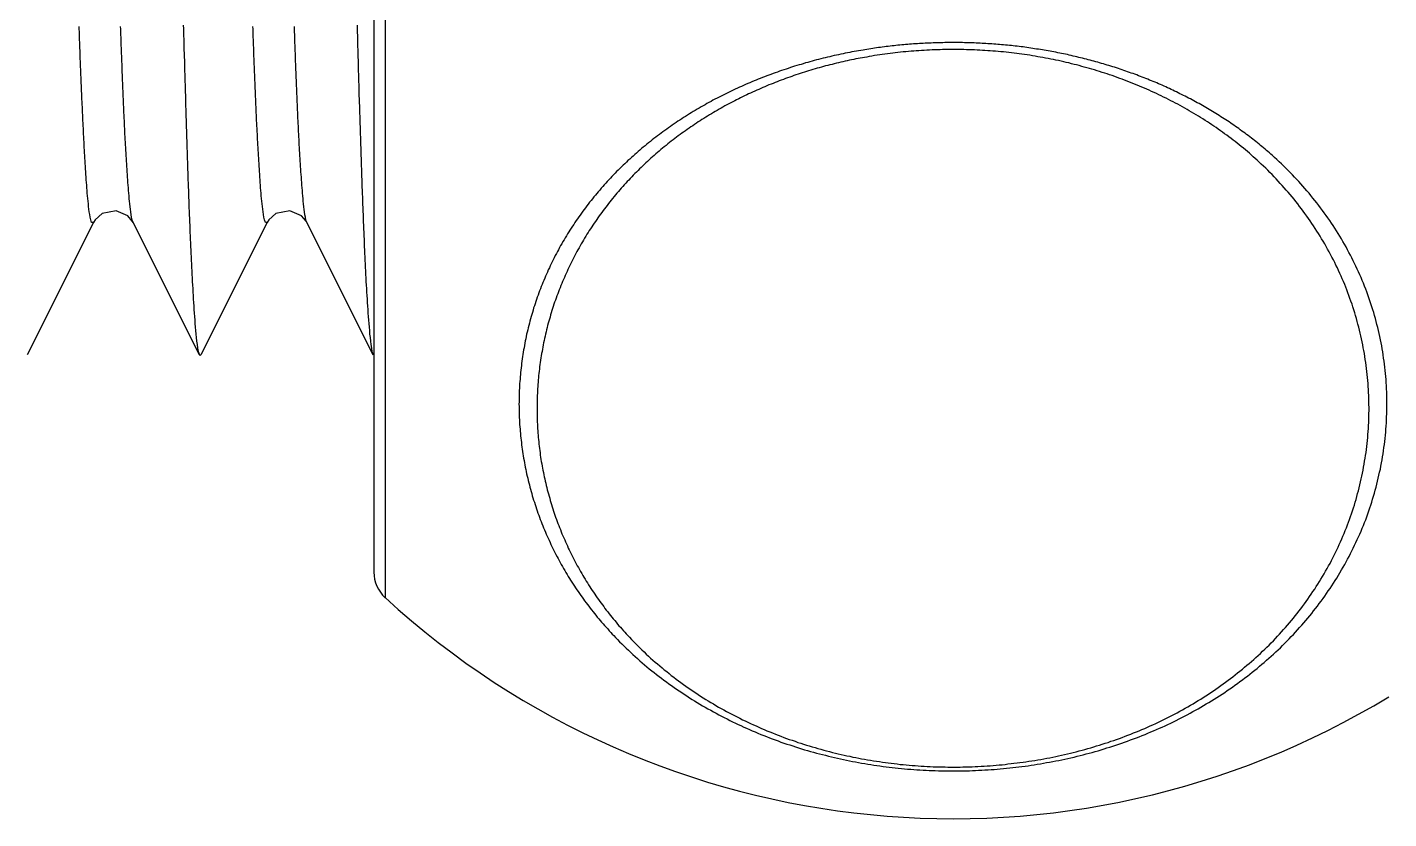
# Model space of a CAD drawing. Header units: millimetres. Extents: x 0 to 3800, y -67 to 2530.
# Drawn here: x 2303.8 to 2315.87, y 1456.6 to 1463.62 of the extents above; entities that cross this region are included whole.
import ezdxf

# ---------------------------------------------------------------- set-up
doc = ezdxf.new("R2010")
doc.units = ezdxf.units.MM
doc.layers.add('내부선 및 부속', color=4, linetype='Continuous')

msp = doc.modelspace()

# ---------------------------------------------------------------- linework, layer by layer
at = {"layer": '내부선 및 부속', "linetype": 'Continuous'}
for p, q in [((2306.972, 1495.7), (2306.972, 1458.558)), ((2306.872, 1495.474), (2306.872, 1458.785)), ((2304.386, 1461.885), (2303.8, 1460.712)), ((2305.325, 1460.712), (2304.738, 1461.885)), ((2305.926, 1461.885), (2305.339, 1460.712)), ((2306.865, 1460.712), (2306.278, 1461.885)), ((2305.325, 1460.712), (2305.332, 1460.705)), ((2305.332, 1460.705), (2305.339, 1460.712))]:
    msp.add_line(p, q, dxfattribs=at)
at = {"layer": '내부선 및 부속', "linetype": 'Continuous', "flags": 128}
for points in [[(2305.183, 1463.633), (2305.184, 1463.602), (2305.185, 1463.571), (2305.186, 1463.54), (2305.187, 1463.509), (2305.188, 1463.477), (2305.188, 1463.446), (2305.189, 1463.415), (2305.19, 1463.384), (2305.191, 1463.353), (2305.192, 1463.322), (2305.193, 1463.291), (2305.194, 1463.26), (2305.194, 1463.228), (2305.195, 1463.197), (2305.196, 1463.166), (2305.197, 1463.135), (2305.198, 1463.104), (2305.199, 1463.073), (2305.2, 1463.042), (2305.201, 1463.011), (2305.202, 1462.979), (2305.202, 1462.948), (2305.203, 1462.917), (2305.204, 1462.886), (2305.205, 1462.855), (2305.206, 1462.824), (2305.207, 1462.793), (2305.208, 1462.762), (2305.209, 1462.73), (2305.21, 1462.699), (2305.211, 1462.668), (2305.212, 1462.637), (2305.213, 1462.606), (2305.214, 1462.575), (2305.215, 1462.544), (2305.216, 1462.513), (2305.217, 1462.481), (2305.218, 1462.45), (2305.219, 1462.419), (2305.219, 1462.419), (2305.22, 1462.388), (2305.221, 1462.357), (2305.222, 1462.326), (2305.223, 1462.295), (2305.224, 1462.264), (2305.225, 1462.233), (2305.227, 1462.201), (2305.228, 1462.17), (2305.229, 1462.139), (2305.23, 1462.108), (2305.231, 1462.077), (2305.232, 1462.046), (2305.233, 1462.015), (2305.235, 1461.984), (2305.236, 1461.952), (2305.237, 1461.921), (2305.238, 1461.89), (2305.24, 1461.859), (2305.241, 1461.828), (2305.242, 1461.797), (2305.243, 1461.766), (2305.245, 1461.735), (2305.246, 1461.704), (2305.247, 1461.672), (2305.249, 1461.641), (2305.25, 1461.61), (2305.252, 1461.579), (2305.253, 1461.548), (2305.255, 1461.517), (2305.256, 1461.486), (2305.258, 1461.455), (2305.259, 1461.424), (2305.261, 1461.393), (2305.262, 1461.361), (2305.264, 1461.33), (2305.266, 1461.299), (2305.268, 1461.268), (2305.269, 1461.237), (2305.271, 1461.206), (2305.273, 1461.175), (2305.275, 1461.144), (2305.277, 1461.113), (2305.279, 1461.082), (2305.282, 1461.051), (2305.284, 1461.02), (2305.286, 1460.989), (2305.289, 1460.958), (2305.292, 1460.927), (2305.295, 1460.896), (2305.298, 1460.865), (2305.301, 1460.834), (2305.305, 1460.803), (2305.31, 1460.772), (2305.316, 1460.741), (2305.325, 1460.712), (2305.325, 1460.712)], [(2306.723, 1463.633), (2306.724, 1463.602), (2306.725, 1463.571), (2306.726, 1463.54), (2306.727, 1463.509), (2306.727, 1463.477), (2306.728, 1463.446), (2306.729, 1463.415), (2306.73, 1463.384), (2306.731, 1463.353), (2306.732, 1463.322), (2306.732, 1463.291), (2306.733, 1463.26), (2306.734, 1463.228), (2306.735, 1463.197), (2306.736, 1463.166), (2306.737, 1463.135), (2306.738, 1463.104), (2306.739, 1463.073), (2306.74, 1463.042), (2306.74, 1463.011), (2306.741, 1462.979), (2306.742, 1462.948), (2306.743, 1462.917), (2306.744, 1462.886), (2306.745, 1462.855), (2306.746, 1462.824), (2306.747, 1462.793), (2306.748, 1462.762), (2306.749, 1462.73), (2306.75, 1462.699), (2306.751, 1462.668), (2306.752, 1462.637), (2306.753, 1462.606), (2306.754, 1462.575), (2306.755, 1462.544), (2306.756, 1462.513), (2306.757, 1462.481), (2306.758, 1462.45), (2306.759, 1462.419), (2306.759, 1462.419), (2306.76, 1462.388), (2306.761, 1462.357), (2306.762, 1462.326), (2306.763, 1462.295), (2306.764, 1462.264), (2306.765, 1462.233), (2306.766, 1462.201), (2306.768, 1462.17), (2306.769, 1462.139), (2306.77, 1462.108), (2306.771, 1462.077), (2306.772, 1462.046), (2306.773, 1462.015), (2306.774, 1461.984), (2306.776, 1461.952), (2306.777, 1461.921), (2306.778, 1461.89), (2306.779, 1461.859), (2306.781, 1461.828), (2306.782, 1461.797), (2306.783, 1461.766), (2306.785, 1461.735), (2306.786, 1461.704), (2306.787, 1461.672), (2306.789, 1461.641), (2306.79, 1461.61), (2306.792, 1461.579), (2306.793, 1461.548), (2306.794, 1461.517), (2306.796, 1461.486), (2306.797, 1461.455), (2306.799, 1461.424), (2306.801, 1461.393), (2306.802, 1461.361), (2306.804, 1461.33), (2306.806, 1461.299), (2306.807, 1461.268), (2306.809, 1461.237), (2306.811, 1461.206), (2306.813, 1461.175), (2306.815, 1461.144), (2306.817, 1461.113), (2306.819, 1461.082), (2306.821, 1461.051), (2306.824, 1461.02), (2306.826, 1460.989), (2306.829, 1460.958), (2306.832, 1460.927), (2306.834, 1460.896), (2306.838, 1460.865), (2306.841, 1460.834), (2306.845, 1460.803), (2306.85, 1460.772), (2306.855, 1460.741), (2306.865, 1460.712), (2306.865, 1460.712)], [(2304.386, 1461.885), (2304.37, 1461.886), (2304.363, 1461.909), (2304.358, 1461.932), (2304.354, 1461.955), (2304.35, 1461.979), (2304.347, 1462.003), (2304.344, 1462.026), (2304.342, 1462.05), (2304.339, 1462.074), (2304.337, 1462.098), (2304.335, 1462.121), (2304.332, 1462.145), (2304.33, 1462.169), (2304.329, 1462.193), (2304.327, 1462.217), (2304.325, 1462.24), (2304.323, 1462.264), (2304.321, 1462.288), (2304.32, 1462.312), (2304.318, 1462.336), (2304.317, 1462.359), (2304.315, 1462.383), (2304.314, 1462.407), (2304.312, 1462.431), (2304.311, 1462.455), (2304.309, 1462.479), (2304.308, 1462.502), (2304.307, 1462.526), (2304.305, 1462.55), (2304.304, 1462.574), (2304.303, 1462.598), (2304.302, 1462.622), (2304.3, 1462.645), (2304.299, 1462.669), (2304.298, 1462.693), (2304.297, 1462.717), (2304.296, 1462.741), (2304.294, 1462.765), (2304.293, 1462.788), (2304.292, 1462.812), (2304.291, 1462.836), (2304.29, 1462.86), (2304.289, 1462.884), (2304.288, 1462.908), (2304.287, 1462.931), (2304.286, 1462.955), (2304.285, 1462.979), (2304.284, 1463.003), (2304.283, 1463.027), (2304.282, 1463.051), (2304.281, 1463.075), (2304.28, 1463.098), (2304.279, 1463.122), (2304.278, 1463.146), (2304.277, 1463.17), (2304.276, 1463.194), (2304.275, 1463.218), (2304.274, 1463.241), (2304.273, 1463.265), (2304.272, 1463.289), (2304.271, 1463.313), (2304.27, 1463.337), (2304.269, 1463.361), (2304.269, 1463.385), (2304.268, 1463.408), (2304.267, 1463.432), (2304.266, 1463.456), (2304.265, 1463.48), (2304.264, 1463.504), (2304.263, 1463.528), (2304.263, 1463.552), (2304.262, 1463.575), (2304.261, 1463.599), (2304.26, 1463.623)], [(2304.738, 1461.885), (2304.73, 1461.907), (2304.725, 1461.931), (2304.721, 1461.954), (2304.718, 1461.978), (2304.714, 1462.002), (2304.711, 1462.025), (2304.709, 1462.049), (2304.706, 1462.073), (2304.704, 1462.096), (2304.702, 1462.12), (2304.7, 1462.144), (2304.698, 1462.168), (2304.696, 1462.192), (2304.694, 1462.215), (2304.692, 1462.239), (2304.691, 1462.263), (2304.689, 1462.287), (2304.687, 1462.311), (2304.686, 1462.334), (2304.684, 1462.358), (2304.682, 1462.382), (2304.681, 1462.406), (2304.68, 1462.43), (2304.678, 1462.453), (2304.677, 1462.477), (2304.675, 1462.501), (2304.674, 1462.525), (2304.673, 1462.549), (2304.671, 1462.573), (2304.67, 1462.596), (2304.669, 1462.62), (2304.668, 1462.644), (2304.666, 1462.668), (2304.665, 1462.692), (2304.664, 1462.716), (2304.663, 1462.739), (2304.662, 1462.763), (2304.661, 1462.787), (2304.66, 1462.811), (2304.658, 1462.835), (2304.657, 1462.859), (2304.656, 1462.883), (2304.655, 1462.906), (2304.654, 1462.93), (2304.653, 1462.954), (2304.652, 1462.978), (2304.651, 1463.002), (2304.65, 1463.026), (2304.649, 1463.049), (2304.648, 1463.073), (2304.647, 1463.097), (2304.646, 1463.121), (2304.645, 1463.145), (2304.644, 1463.169), (2304.643, 1463.193), (2304.642, 1463.216), (2304.641, 1463.24), (2304.64, 1463.264), (2304.64, 1463.288), (2304.639, 1463.312), (2304.638, 1463.336), (2304.637, 1463.36), (2304.636, 1463.383), (2304.635, 1463.407), (2304.634, 1463.431), (2304.633, 1463.455), (2304.632, 1463.479), (2304.632, 1463.503), (2304.631, 1463.526), (2304.63, 1463.55), (2304.629, 1463.574), (2304.628, 1463.598), (2304.627, 1463.622)], [(2305.926, 1461.885), (2305.91, 1461.886), (2305.903, 1461.909), (2305.897, 1461.932), (2305.893, 1461.955), (2305.89, 1461.979), (2305.887, 1462.003), (2305.884, 1462.026), (2305.881, 1462.05), (2305.879, 1462.074), (2305.877, 1462.098), (2305.874, 1462.121), (2305.872, 1462.145), (2305.87, 1462.169), (2305.868, 1462.193), (2305.866, 1462.216), (2305.865, 1462.24), (2305.863, 1462.264), (2305.861, 1462.288), (2305.86, 1462.312), (2305.858, 1462.336), (2305.857, 1462.359), (2305.855, 1462.383), (2305.854, 1462.407), (2305.852, 1462.431), (2305.851, 1462.455), (2305.849, 1462.478), (2305.848, 1462.502), (2305.847, 1462.526), (2305.845, 1462.55), (2305.844, 1462.574), (2305.843, 1462.598), (2305.841, 1462.621), (2305.84, 1462.645), (2305.839, 1462.669), (2305.838, 1462.693), (2305.837, 1462.717), (2305.835, 1462.741), (2305.834, 1462.765), (2305.833, 1462.788), (2305.832, 1462.812), (2305.831, 1462.836), (2305.83, 1462.86), (2305.829, 1462.884), (2305.828, 1462.908), (2305.827, 1462.931), (2305.826, 1462.955), (2305.825, 1462.979), (2305.824, 1463.003), (2305.823, 1463.027), (2305.822, 1463.051), (2305.821, 1463.074), (2305.82, 1463.098), (2305.819, 1463.122), (2305.818, 1463.146), (2305.817, 1463.17), (2305.816, 1463.194), (2305.815, 1463.218), (2305.814, 1463.241), (2305.813, 1463.265), (2305.812, 1463.289), (2305.811, 1463.313), (2305.81, 1463.337), (2305.809, 1463.361), (2305.808, 1463.385), (2305.808, 1463.408), (2305.807, 1463.432), (2305.806, 1463.456), (2305.805, 1463.48), (2305.804, 1463.504), (2305.803, 1463.528), (2305.802, 1463.551), (2305.802, 1463.575), (2305.801, 1463.599), (2305.8, 1463.623)], [(2306.278, 1461.885), (2306.27, 1461.907), (2306.265, 1461.931), (2306.261, 1461.954), (2306.257, 1461.978), (2306.254, 1462.001), (2306.251, 1462.025), (2306.249, 1462.049), (2306.246, 1462.073), (2306.244, 1462.096), (2306.242, 1462.12), (2306.24, 1462.144), (2306.238, 1462.168), (2306.236, 1462.192), (2306.234, 1462.215), (2306.232, 1462.239), (2306.23, 1462.263), (2306.229, 1462.287), (2306.227, 1462.311), (2306.225, 1462.334), (2306.224, 1462.358), (2306.222, 1462.382), (2306.221, 1462.406), (2306.219, 1462.43), (2306.218, 1462.453), (2306.217, 1462.477), (2306.215, 1462.501), (2306.214, 1462.525), (2306.213, 1462.549), (2306.211, 1462.573), (2306.21, 1462.596), (2306.209, 1462.62), (2306.208, 1462.644), (2306.206, 1462.668), (2306.205, 1462.692), (2306.204, 1462.716), (2306.203, 1462.739), (2306.202, 1462.763), (2306.2, 1462.787), (2306.199, 1462.811), (2306.198, 1462.835), (2306.197, 1462.859), (2306.196, 1462.883), (2306.195, 1462.906), (2306.194, 1462.93), (2306.193, 1462.954), (2306.192, 1462.978), (2306.191, 1463.002), (2306.19, 1463.026), (2306.189, 1463.049), (2306.188, 1463.073), (2306.187, 1463.097), (2306.186, 1463.121), (2306.185, 1463.145), (2306.184, 1463.169), (2306.183, 1463.193), (2306.182, 1463.216), (2306.181, 1463.24), (2306.18, 1463.264), (2306.179, 1463.288), (2306.178, 1463.312), (2306.178, 1463.336), (2306.177, 1463.359), (2306.176, 1463.383), (2306.175, 1463.407), (2306.174, 1463.431), (2306.173, 1463.455), (2306.172, 1463.479), (2306.171, 1463.503), (2306.171, 1463.526), (2306.17, 1463.55), (2306.169, 1463.574), (2306.168, 1463.598), (2306.167, 1463.622)], [(2311.207, 1463.414), (2311.187, 1463.411), (2311.168, 1463.407), (2311.148, 1463.404), (2311.128, 1463.4), (2311.108, 1463.397), (2311.089, 1463.393), (2311.069, 1463.389), (2311.049, 1463.385), (2311.03, 1463.381), (2311.01, 1463.377), (2310.99, 1463.372), (2310.971, 1463.368), (2310.951, 1463.364), (2310.931, 1463.359), (2310.912, 1463.355), (2310.892, 1463.35), (2310.873, 1463.345), (2310.853, 1463.341), (2310.834, 1463.336), (2310.814, 1463.331), (2310.795, 1463.326), (2310.775, 1463.32), (2310.756, 1463.315), (2310.736, 1463.31), (2310.717, 1463.304), (2310.698, 1463.299), (2310.678, 1463.293), (2310.659, 1463.287), (2310.64, 1463.282), (2310.62, 1463.276), (2310.601, 1463.27), (2310.582, 1463.264), (2310.563, 1463.258), (2310.544, 1463.251), (2310.525, 1463.245), (2310.505, 1463.239), (2310.486, 1463.232), (2310.467, 1463.226), (2310.448, 1463.219), (2310.429, 1463.212), (2310.41, 1463.205), (2310.391, 1463.198), (2310.373, 1463.191), (2310.354, 1463.184), (2310.335, 1463.177), (2310.316, 1463.17), (2310.297, 1463.162), (2310.279, 1463.155), (2310.26, 1463.147), (2310.241, 1463.14), (2310.223, 1463.132), (2310.204, 1463.124), (2310.186, 1463.116), (2310.167, 1463.108), (2310.149, 1463.1), (2310.13, 1463.092), (2310.112, 1463.084), (2310.094, 1463.075), (2310.075, 1463.067), (2310.057, 1463.058), (2310.039, 1463.05), (2310.021, 1463.041), (2310.003, 1463.032), (2309.985, 1463.023), (2309.967, 1463.014), (2309.949, 1463.005), (2309.931, 1462.996), (2309.913, 1462.987), (2309.895, 1462.977), (2309.877, 1462.968), (2309.86, 1462.958), (2309.842, 1462.949), (2309.824, 1462.939), (2309.807, 1462.929), (2309.789, 1462.919), (2309.772, 1462.909), (2309.754, 1462.899), (2309.737, 1462.889), (2309.72, 1462.878), (2309.702, 1462.868), (2309.685, 1462.858), (2309.668, 1462.847), (2309.651, 1462.836), (2309.634, 1462.826), (2309.617, 1462.815), (2309.6, 1462.804), (2309.583, 1462.793), (2309.566, 1462.782), (2309.55, 1462.771), (2309.533, 1462.759), (2309.516, 1462.748), (2309.5, 1462.736), (2309.483, 1462.725), (2309.467, 1462.713), (2309.451, 1462.701), (2309.434, 1462.69), (2309.418, 1462.678), (2309.402, 1462.666), (2309.386, 1462.654), (2309.37, 1462.641), (2309.37, 1462.641), (2309.354, 1462.629), (2309.338, 1462.617), (2309.323, 1462.604), (2309.307, 1462.592), (2309.291, 1462.579), (2309.276, 1462.566), (2309.26, 1462.553), (2309.245, 1462.54), (2309.23, 1462.527), (2309.214, 1462.514), (2309.199, 1462.501), (2309.184, 1462.488), (2309.169, 1462.474), (2309.154, 1462.461), (2309.139, 1462.447), (2309.124, 1462.434), (2309.11, 1462.42), (2309.095, 1462.406), (2309.081, 1462.392), (2309.066, 1462.378), (2309.052, 1462.364), (2309.038, 1462.35), (2309.023, 1462.336), (2309.009, 1462.321), (2308.995, 1462.307), (2308.981, 1462.292), (2308.968, 1462.278), (2308.954, 1462.263), (2308.94, 1462.248), (2308.927, 1462.233), (2308.913, 1462.218), (2308.9, 1462.203), (2308.887, 1462.188), (2308.874, 1462.173), (2308.86, 1462.158), (2308.848, 1462.142), (2308.835, 1462.127), (2308.822, 1462.111), (2308.809, 1462.095), (2308.797, 1462.08), (2308.784, 1462.064), (2308.772, 1462.048), (2308.76, 1462.032), (2308.747, 1462.016), (2308.735, 1462), (2308.723, 1461.984), (2308.712, 1461.968), (2308.7, 1461.951), (2308.688, 1461.935), (2308.677, 1461.918), (2308.665, 1461.902), (2308.654, 1461.885), (2308.643, 1461.868), (2308.632, 1461.852), (2308.621, 1461.835), (2308.61, 1461.818), (2308.599, 1461.801), (2308.589, 1461.784), (2308.578, 1461.766), (2308.568, 1461.749), (2308.557, 1461.732), (2308.547, 1461.715), (2308.537, 1461.697), (2308.527, 1461.68), (2308.518, 1461.662), (2308.508, 1461.644), (2308.498, 1461.627), (2308.489, 1461.609), (2308.48, 1461.591), (2308.471, 1461.573), (2308.462, 1461.555), (2308.453, 1461.537), (2308.444, 1461.519), (2308.435, 1461.501), (2308.427, 1461.483), (2308.418, 1461.464), (2308.41, 1461.446), (2308.402, 1461.428), (2308.394, 1461.409), (2308.386, 1461.391), (2308.378, 1461.372), (2308.37, 1461.354), (2308.363, 1461.335), (2308.355, 1461.316), (2308.348, 1461.298), (2308.341, 1461.279), (2308.334, 1461.26), (2308.327, 1461.241), (2308.32, 1461.222), (2308.314, 1461.203), (2308.307, 1461.184), (2308.301, 1461.165), (2308.295, 1461.146), (2308.288, 1461.127), (2308.283, 1461.107), (2308.277, 1461.088), (2308.271, 1461.069), (2308.266, 1461.05), (2308.26, 1461.03), (2308.255, 1461.011), (2308.255, 1461.011), (2308.25, 1460.991), (2308.245, 1460.972), (2308.24, 1460.952), (2308.235, 1460.933), (2308.231, 1460.913), (2308.226, 1460.894), (2308.222, 1460.874), (2308.218, 1460.854), (2308.214, 1460.835), (2308.21, 1460.815), (2308.206, 1460.795), (2308.203, 1460.775), (2308.199, 1460.755), (2308.196, 1460.736), (2308.193, 1460.716), (2308.19, 1460.696), (2308.187, 1460.676), (2308.184, 1460.656), (2308.181, 1460.636), (2308.179, 1460.616), (2308.177, 1460.596), (2308.174, 1460.576), (2308.172, 1460.556), (2308.17, 1460.536), (2308.169, 1460.516), (2308.167, 1460.496), (2308.165, 1460.476), (2308.164, 1460.456), (2308.163, 1460.436), (2308.162, 1460.416), (2308.161, 1460.396), (2308.16, 1460.376), (2308.16, 1460.356), (2308.159, 1460.335), (2308.159, 1460.315), (2308.159, 1460.295), (2308.158, 1460.275), (2308.159, 1460.255), (2308.159, 1460.235), (2308.159, 1460.215), (2308.16, 1460.195), (2308.16, 1460.175), (2308.161, 1460.155), (2308.162, 1460.134), (2308.163, 1460.114), (2308.164, 1460.094), (2308.166, 1460.074), (2308.167, 1460.054), (2308.169, 1460.034), (2308.171, 1460.014), (2308.172, 1459.994), (2308.174, 1459.974), (2308.177, 1459.954), (2308.179, 1459.934), (2308.181, 1459.914), (2308.184, 1459.894), (2308.187, 1459.874), (2308.19, 1459.854), (2308.193, 1459.834), (2308.196, 1459.815), (2308.199, 1459.795), (2308.203, 1459.775), (2308.206, 1459.755), (2308.21, 1459.735), (2308.214, 1459.716), (2308.218, 1459.696), (2308.222, 1459.676), (2308.226, 1459.657), (2308.231, 1459.637), (2308.235, 1459.617), (2308.24, 1459.598), (2308.245, 1459.578), (2308.25, 1459.559), (2308.255, 1459.539), (2308.26, 1459.52), (2308.265, 1459.501), (2308.271, 1459.481), (2308.276, 1459.462), (2308.282, 1459.443), (2308.288, 1459.423), (2308.294, 1459.404), (2308.3, 1459.385), (2308.306, 1459.366), (2308.313, 1459.347), (2308.319, 1459.328), (2308.326, 1459.309), (2308.333, 1459.29), (2308.34, 1459.271), (2308.347, 1459.252), (2308.354, 1459.234), (2308.361, 1459.215), (2308.369, 1459.196), (2308.376, 1459.178), (2308.384, 1459.159), (2308.392, 1459.14), (2308.4, 1459.122), (2308.408, 1459.103), (2308.416, 1459.085), (2308.424, 1459.067), (2308.433, 1459.049), (2308.433, 1459.049), (2308.441, 1459.03), (2308.45, 1459.012), (2308.459, 1458.994), (2308.468, 1458.976), (2308.477, 1458.958), (2308.486, 1458.94), (2308.495, 1458.922), (2308.505, 1458.905), (2308.514, 1458.887), (2308.524, 1458.869), (2308.533, 1458.852), (2308.543, 1458.834), (2308.553, 1458.817), (2308.563, 1458.799), (2308.574, 1458.782), (2308.584, 1458.765), (2308.595, 1458.747), (2308.605, 1458.73), (2308.616, 1458.713), (2308.627, 1458.696), (2308.637, 1458.679), (2308.649, 1458.662), (2308.66, 1458.646), (2308.671, 1458.629), (2308.682, 1458.612), (2308.694, 1458.596), (2308.705, 1458.579), (2308.717, 1458.563), (2308.729, 1458.546), (2308.74, 1458.53), (2308.752, 1458.514), (2308.764, 1458.498), (2308.777, 1458.482), (2308.789, 1458.466), (2308.801, 1458.45), (2308.814, 1458.434), (2308.826, 1458.418), (2308.839, 1458.403), (2308.852, 1458.387), (2308.865, 1458.372), (2308.877, 1458.356), (2308.89, 1458.341), (2308.904, 1458.326), (2308.917, 1458.311), (2308.93, 1458.296), (2308.944, 1458.281), (2308.957, 1458.266), (2308.971, 1458.251), (2308.984, 1458.236), (2308.998, 1458.222), (2309.012, 1458.207), (2309.012, 1458.207)], [(2314.835, 1462.479), (2314.822, 1462.49), (2314.809, 1462.502), (2314.796, 1462.513), (2314.783, 1462.524), (2314.77, 1462.536), (2314.757, 1462.547), (2314.743, 1462.558), (2314.73, 1462.569), (2314.717, 1462.58), (2314.703, 1462.591), (2314.689, 1462.602), (2314.676, 1462.613), (2314.662, 1462.623), (2314.649, 1462.634), (2314.635, 1462.644), (2314.621, 1462.655), (2314.607, 1462.665), (2314.593, 1462.676), (2314.579, 1462.686), (2314.565, 1462.696), (2314.551, 1462.707), (2314.537, 1462.717), (2314.523, 1462.727), (2314.509, 1462.737), (2314.495, 1462.747), (2314.48, 1462.756), (2314.466, 1462.766), (2314.451, 1462.776), (2314.437, 1462.785), (2314.423, 1462.795), (2314.408, 1462.805), (2314.393, 1462.814), (2314.379, 1462.823), (2314.364, 1462.833), (2314.349, 1462.842), (2314.335, 1462.851), (2314.32, 1462.86), (2314.305, 1462.869), (2314.29, 1462.878), (2314.275, 1462.887), (2314.26, 1462.896), (2314.245, 1462.905), (2314.23, 1462.913), (2314.215, 1462.922), (2314.2, 1462.93), (2314.185, 1462.939), (2314.17, 1462.947), (2314.154, 1462.956), (2314.139, 1462.964), (2314.124, 1462.972), (2314.109, 1462.98), (2314.093, 1462.988), (2314.078, 1462.996), (2314.062, 1463.004), (2314.047, 1463.012), (2314.031, 1463.02), (2314.016, 1463.027), (2314, 1463.035), (2313.985, 1463.043), (2313.969, 1463.05), (2313.953, 1463.058), (2313.938, 1463.065), (2313.922, 1463.072), (2313.906, 1463.08), (2313.89, 1463.087), (2313.875, 1463.094), (2313.859, 1463.101), (2313.843, 1463.108), (2313.827, 1463.115), (2313.811, 1463.122), (2313.795, 1463.128), (2313.779, 1463.135), (2313.763, 1463.142), (2313.747, 1463.148), (2313.731, 1463.155), (2313.715, 1463.161), (2313.698, 1463.168), (2313.682, 1463.174), (2313.666, 1463.18), (2313.65, 1463.186), (2313.634, 1463.193), (2313.617, 1463.199), (2313.601, 1463.205), (2313.585, 1463.21), (2313.568, 1463.216), (2313.552, 1463.222), (2313.536, 1463.228), (2313.519, 1463.233), (2313.503, 1463.239), (2313.486, 1463.245), (2313.47, 1463.25), (2313.453, 1463.255), (2313.437, 1463.261), (2313.42, 1463.266), (2313.404, 1463.271), (2313.387, 1463.276), (2313.371, 1463.281), (2313.354, 1463.286), (2313.337, 1463.291), (2313.321, 1463.296), (2313.321, 1463.296), (2313.304, 1463.301), (2313.287, 1463.306), (2313.271, 1463.31), (2313.254, 1463.315), (2313.237, 1463.319), (2313.221, 1463.324), (2313.204, 1463.328), (2313.187, 1463.333), (2313.17, 1463.337), (2313.153, 1463.341), (2313.136, 1463.345), (2313.12, 1463.349), (2313.103, 1463.354), (2313.086, 1463.357), (2313.069, 1463.361), (2313.052, 1463.365), (2313.035, 1463.369), (2313.018, 1463.373), (2313.001, 1463.376), (2312.984, 1463.38), (2312.967, 1463.383), (2312.95, 1463.387), (2312.933, 1463.39), (2312.916, 1463.394), (2312.899, 1463.397), (2312.882, 1463.4), (2312.865, 1463.403), (2312.848, 1463.406), (2312.831, 1463.409), (2312.814, 1463.412), (2312.797, 1463.415), (2312.78, 1463.418), (2312.762, 1463.421), (2312.745, 1463.423), (2312.728, 1463.426), (2312.711, 1463.429), (2312.694, 1463.431), (2312.677, 1463.434), (2312.659, 1463.436), (2312.642, 1463.438), (2312.625, 1463.441), (2312.608, 1463.443), (2312.591, 1463.445), (2312.573, 1463.447), (2312.556, 1463.449), (2312.539, 1463.451), (2312.522, 1463.453), (2312.504, 1463.455), (2312.487, 1463.456), (2312.47, 1463.458), (2312.452, 1463.46), (2312.435, 1463.461), (2312.418, 1463.463), (2312.401, 1463.464), (2312.383, 1463.466), (2312.366, 1463.467), (2312.349, 1463.468), (2312.331, 1463.469), (2312.314, 1463.47), (2312.297, 1463.472), (2312.279, 1463.473), (2312.262, 1463.473), (2312.245, 1463.474), (2312.227, 1463.475), (2312.21, 1463.476), (2312.193, 1463.477), (2312.175, 1463.477), (2312.158, 1463.478), (2312.14, 1463.478), (2312.123, 1463.479), (2312.106, 1463.479), (2312.088, 1463.48), (2312.071, 1463.48), (2312.054, 1463.48), (2312.036, 1463.48), (2312.019, 1463.48), (2312.002, 1463.48), (2311.984, 1463.48), (2311.967, 1463.48), (2311.949, 1463.48), (2311.932, 1463.48), (2311.915, 1463.479), (2311.897, 1463.479), (2311.88, 1463.479), (2311.863, 1463.478), (2311.845, 1463.478), (2311.828, 1463.477), (2311.811, 1463.476), (2311.793, 1463.476), (2311.776, 1463.475), (2311.759, 1463.474), (2311.741, 1463.473), (2311.724, 1463.472), (2311.707, 1463.471), (2311.689, 1463.47), (2311.672, 1463.469), (2311.655, 1463.468), (2311.637, 1463.466), (2311.62, 1463.465), (2311.603, 1463.464), (2311.603, 1463.464), (2311.585, 1463.462), (2311.568, 1463.461), (2311.551, 1463.459), (2311.534, 1463.457), (2311.516, 1463.456), (2311.499, 1463.454), (2311.482, 1463.452), (2311.465, 1463.45), (2311.447, 1463.448), (2311.43, 1463.446), (2311.413, 1463.444), (2311.396, 1463.442), (2311.378, 1463.44), (2311.361, 1463.437), (2311.344, 1463.435), (2311.327, 1463.433), (2311.31, 1463.43), (2311.293, 1463.428), (2311.276, 1463.425), (2311.258, 1463.422), (2311.241, 1463.42), (2311.224, 1463.417), (2311.207, 1463.414), (2311.207, 1463.414)], [(2314.718, 1462.421), (2314.701, 1462.437), (2314.684, 1462.452), (2314.666, 1462.468), (2314.649, 1462.483), (2314.631, 1462.499), (2314.614, 1462.514), (2314.596, 1462.529), (2314.578, 1462.544), (2314.56, 1462.558), (2314.542, 1462.573), (2314.524, 1462.587), (2314.506, 1462.602), (2314.487, 1462.616), (2314.469, 1462.63), (2314.45, 1462.644), (2314.431, 1462.658), (2314.412, 1462.672), (2314.394, 1462.686), (2314.375, 1462.699), (2314.355, 1462.713), (2314.336, 1462.726), (2314.317, 1462.739), (2314.298, 1462.752), (2314.278, 1462.765), (2314.259, 1462.778), (2314.239, 1462.79), (2314.219, 1462.803), (2314.199, 1462.815), (2314.18, 1462.828), (2314.16, 1462.84), (2314.139, 1462.852), (2314.119, 1462.864), (2314.099, 1462.876), (2314.079, 1462.887), (2314.058, 1462.899), (2314.038, 1462.91), (2314.017, 1462.922), (2313.997, 1462.933), (2313.976, 1462.944), (2313.955, 1462.955), (2313.934, 1462.965), (2313.914, 1462.976), (2313.893, 1462.987), (2313.871, 1462.997), (2313.85, 1463.007), (2313.829, 1463.018), (2313.808, 1463.028), (2313.787, 1463.037), (2313.765, 1463.047), (2313.744, 1463.057), (2313.722, 1463.066), (2313.701, 1463.076), (2313.679, 1463.085), (2313.657, 1463.094), (2313.636, 1463.103), (2313.614, 1463.112), (2313.592, 1463.121), (2313.57, 1463.13), (2313.548, 1463.138), (2313.526, 1463.147), (2313.504, 1463.155), (2313.482, 1463.163), (2313.46, 1463.171), (2313.438, 1463.179), (2313.415, 1463.187), (2313.393, 1463.194), (2313.371, 1463.202), (2313.349, 1463.209), (2313.326, 1463.216), (2313.304, 1463.223), (2313.281, 1463.23), (2313.259, 1463.237), (2313.236, 1463.244), (2313.213, 1463.25), (2313.191, 1463.257), (2313.168, 1463.263), (2313.145, 1463.269), (2313.123, 1463.276), (2313.1, 1463.282), (2313.077, 1463.287), (2313.054, 1463.293), (2313.031, 1463.299), (2313.009, 1463.304), (2312.986, 1463.309), (2312.963, 1463.315), (2312.94, 1463.32), (2312.917, 1463.324), (2312.894, 1463.329), (2312.871, 1463.334), (2312.847, 1463.339), (2312.824, 1463.343), (2312.801, 1463.347), (2312.778, 1463.351), (2312.755, 1463.355), (2312.732, 1463.359), (2312.709, 1463.363), (2312.685, 1463.367), (2312.662, 1463.37), (2312.639, 1463.374), (2312.616, 1463.377), (2312.616, 1463.377), (2312.592, 1463.38), (2312.569, 1463.383), (2312.546, 1463.386), (2312.522, 1463.389), (2312.499, 1463.392), (2312.475, 1463.394), (2312.452, 1463.397), (2312.429, 1463.399), (2312.405, 1463.401), (2312.382, 1463.403), (2312.359, 1463.405), (2312.335, 1463.407), (2312.312, 1463.408), (2312.288, 1463.41), (2312.265, 1463.411), (2312.241, 1463.413), (2312.218, 1463.414), (2312.194, 1463.415), (2312.171, 1463.416), (2312.148, 1463.417), (2312.124, 1463.417), (2312.101, 1463.418), (2312.077, 1463.418), (2312.054, 1463.418), (2312.03, 1463.419), (2312.007, 1463.419), (2311.983, 1463.419), (2311.96, 1463.418), (2311.937, 1463.418), (2311.913, 1463.418), (2311.89, 1463.417), (2311.866, 1463.417), (2311.843, 1463.416), (2311.819, 1463.415), (2311.796, 1463.414), (2311.773, 1463.413), (2311.749, 1463.411), (2311.726, 1463.41), (2311.703, 1463.408), (2311.679, 1463.407), (2311.656, 1463.405), (2311.633, 1463.403), (2311.61, 1463.401), (2311.586, 1463.399), (2311.563, 1463.397), (2311.54, 1463.394), (2311.517, 1463.392), (2311.493, 1463.389), (2311.47, 1463.386), (2311.447, 1463.384), (2311.424, 1463.381), (2311.401, 1463.377), (2311.378, 1463.374), (2311.355, 1463.371), (2311.332, 1463.367), (2311.309, 1463.364), (2311.286, 1463.36), (2311.263, 1463.356), (2311.24, 1463.352), (2311.24, 1463.352)], [(2311.24, 1463.352), (2311.221, 1463.349), (2311.202, 1463.346), (2311.182, 1463.342), (2311.163, 1463.338), (2311.144, 1463.335), (2311.125, 1463.331), (2311.105, 1463.327), (2311.086, 1463.323), (2311.067, 1463.319), (2311.048, 1463.314), (2311.029, 1463.31), (2311.01, 1463.306), (2310.991, 1463.301), (2310.971, 1463.297), (2310.952, 1463.292), (2310.933, 1463.287), (2310.914, 1463.282), (2310.895, 1463.278), (2310.876, 1463.273), (2310.857, 1463.267), (2310.838, 1463.262), (2310.819, 1463.257), (2310.8, 1463.252), (2310.782, 1463.246), (2310.763, 1463.241), (2310.744, 1463.235), (2310.725, 1463.229), (2310.706, 1463.224), (2310.688, 1463.218), (2310.669, 1463.212), (2310.65, 1463.206), (2310.631, 1463.199), (2310.613, 1463.193), (2310.594, 1463.187), (2310.576, 1463.18), (2310.557, 1463.174), (2310.539, 1463.167), (2310.52, 1463.161), (2310.502, 1463.154), (2310.483, 1463.147), (2310.465, 1463.14), (2310.446, 1463.133), (2310.428, 1463.126), (2310.41, 1463.118), (2310.392, 1463.111), (2310.373, 1463.104), (2310.355, 1463.096), (2310.337, 1463.089), (2310.319, 1463.081), (2310.301, 1463.073), (2310.283, 1463.065), (2310.265, 1463.057), (2310.247, 1463.049), (2310.229, 1463.041), (2310.211, 1463.033), (2310.193, 1463.025), (2310.176, 1463.016), (2310.158, 1463.008), (2310.14, 1462.999), (2310.122, 1462.99), (2310.105, 1462.982), (2310.087, 1462.973), (2310.07, 1462.964), (2310.052, 1462.955), (2310.035, 1462.945), (2310.018, 1462.936), (2310, 1462.927), (2309.983, 1462.918), (2309.966, 1462.908), (2309.949, 1462.898), (2309.932, 1462.889), (2309.915, 1462.879), (2309.898, 1462.869), (2309.881, 1462.859), (2309.864, 1462.849), (2309.847, 1462.839), (2309.83, 1462.829), (2309.813, 1462.818), (2309.797, 1462.808), (2309.78, 1462.797), (2309.764, 1462.787), (2309.747, 1462.776), (2309.731, 1462.765), (2309.714, 1462.754), (2309.698, 1462.743), (2309.682, 1462.732), (2309.666, 1462.721), (2309.649, 1462.71), (2309.633, 1462.699), (2309.617, 1462.687), (2309.601, 1462.676), (2309.586, 1462.664), (2309.57, 1462.653), (2309.554, 1462.641), (2309.538, 1462.629), (2309.523, 1462.617), (2309.507, 1462.605), (2309.492, 1462.593), (2309.477, 1462.581), (2309.461, 1462.568), (2309.461, 1462.568), (2309.446, 1462.556), (2309.431, 1462.544), (2309.416, 1462.531), (2309.401, 1462.518), (2309.386, 1462.506), (2309.371, 1462.493), (2309.356, 1462.48), (2309.342, 1462.467), (2309.327, 1462.454), (2309.312, 1462.441), (2309.298, 1462.427), (2309.283, 1462.414), (2309.269, 1462.401), (2309.255, 1462.387), (2309.241, 1462.373), (2309.227, 1462.36), (2309.213, 1462.346), (2309.199, 1462.332), (2309.185, 1462.318), (2309.171, 1462.304), (2309.158, 1462.29), (2309.144, 1462.276), (2309.131, 1462.261), (2309.117, 1462.247), (2309.104, 1462.233), (2309.091, 1462.218), (2309.078, 1462.203), (2309.065, 1462.189), (2309.052, 1462.174), (2309.039, 1462.159), (2309.026, 1462.144), (2309.013, 1462.129), (2309.001, 1462.114), (2308.988, 1462.099), (2308.976, 1462.084), (2308.964, 1462.068), (2308.952, 1462.053), (2308.94, 1462.037), (2308.928, 1462.022), (2308.916, 1462.006), (2308.904, 1461.991), (2308.892, 1461.975), (2308.881, 1461.959), (2308.869, 1461.943), (2308.858, 1461.927), (2308.847, 1461.911), (2308.835, 1461.895), (2308.824, 1461.879), (2308.813, 1461.862), (2308.803, 1461.846), (2308.792, 1461.829), (2308.781, 1461.813), (2308.771, 1461.796), (2308.76, 1461.78), (2308.75, 1461.763), (2308.74, 1461.746), (2308.73, 1461.729), (2308.72, 1461.713), (2308.71, 1461.696), (2308.7, 1461.679), (2308.69, 1461.661), (2308.681, 1461.644), (2308.671, 1461.627), (2308.662, 1461.61), (2308.653, 1461.592), (2308.644, 1461.575), (2308.635, 1461.558), (2308.626, 1461.54), (2308.617, 1461.522), (2308.609, 1461.505), (2308.6, 1461.487), (2308.592, 1461.469), (2308.584, 1461.451), (2308.576, 1461.434), (2308.568, 1461.416), (2308.56, 1461.398), (2308.552, 1461.38), (2308.544, 1461.362), (2308.537, 1461.344), (2308.529, 1461.325), (2308.522, 1461.307), (2308.515, 1461.289), (2308.508, 1461.271), (2308.501, 1461.252), (2308.494, 1461.234), (2308.487, 1461.215), (2308.481, 1461.197), (2308.474, 1461.178), (2308.468, 1461.16), (2308.462, 1461.141), (2308.456, 1461.122), (2308.45, 1461.104), (2308.444, 1461.085), (2308.438, 1461.066), (2308.433, 1461.047), (2308.428, 1461.028), (2308.422, 1461.01), (2308.417, 1460.991), (2308.412, 1460.972), (2308.407, 1460.953), (2308.407, 1460.953), (2308.402, 1460.934), (2308.398, 1460.915), (2308.393, 1460.895), (2308.389, 1460.876), (2308.385, 1460.857), (2308.38, 1460.838), (2308.376, 1460.819), (2308.373, 1460.8), (2308.369, 1460.78), (2308.365, 1460.761), (2308.362, 1460.742), (2308.358, 1460.722), (2308.355, 1460.703), (2308.352, 1460.684), (2308.349, 1460.664), (2308.346, 1460.645), (2308.344, 1460.625), (2308.341, 1460.606), (2308.339, 1460.586), (2308.336, 1460.567), (2308.334, 1460.547), (2308.332, 1460.528), (2308.33, 1460.508), (2308.328, 1460.489), (2308.327, 1460.469), (2308.325, 1460.45), (2308.324, 1460.43), (2308.323, 1460.411), (2308.322, 1460.391), (2308.321, 1460.371), (2308.32, 1460.352), (2308.319, 1460.332), (2308.319, 1460.313), (2308.318, 1460.293), (2308.318, 1460.273), (2308.318, 1460.254), (2308.318, 1460.234), (2308.318, 1460.214), (2308.318, 1460.195), (2308.318, 1460.175), (2308.319, 1460.156), (2308.319, 1460.136), (2308.32, 1460.116), (2308.321, 1460.097), (2308.322, 1460.077), (2308.323, 1460.058), (2308.325, 1460.038), (2308.326, 1460.018), (2308.327, 1459.999), (2308.329, 1459.979), (2308.331, 1459.96), (2308.333, 1459.94), (2308.335, 1459.921), (2308.337, 1459.901), (2308.34, 1459.882), (2308.342, 1459.862), (2308.345, 1459.843), (2308.347, 1459.823), (2308.35, 1459.804), (2308.353, 1459.785), (2308.356, 1459.765), (2308.36, 1459.746), (2308.363, 1459.726), (2308.367, 1459.707), (2308.37, 1459.688), (2308.374, 1459.669), (2308.378, 1459.649), (2308.382, 1459.63), (2308.386, 1459.611), (2308.39, 1459.592), (2308.395, 1459.573), (2308.399, 1459.554), (2308.404, 1459.535), (2308.409, 1459.516), (2308.414, 1459.497), (2308.419, 1459.478), (2308.424, 1459.459), (2308.43, 1459.44), (2308.435, 1459.421), (2308.441, 1459.402), (2308.446, 1459.384), (2308.452, 1459.365), (2308.458, 1459.346), (2308.464, 1459.327), (2308.47, 1459.309), (2308.477, 1459.29), (2308.483, 1459.272), (2308.49, 1459.253), (2308.497, 1459.235), (2308.503, 1459.216), (2308.51, 1459.198), (2308.517, 1459.18), (2308.525, 1459.162), (2308.532, 1459.143), (2308.539, 1459.125), (2308.547, 1459.107), (2308.555, 1459.089), (2308.563, 1459.071), (2308.57, 1459.053), (2308.579, 1459.035), (2308.579, 1459.035), (2308.587, 1459.017), (2308.595, 1458.999), (2308.603, 1458.982), (2308.612, 1458.964), (2308.621, 1458.946), (2308.629, 1458.929), (2308.638, 1458.911), (2308.647, 1458.894), (2308.656, 1458.876), (2308.666, 1458.859), (2308.675, 1458.842), (2308.684, 1458.825), (2308.694, 1458.808), (2308.704, 1458.79), (2308.714, 1458.773), (2308.723, 1458.756), (2308.734, 1458.74), (2308.744, 1458.723), (2308.754, 1458.706), (2308.764, 1458.689), (2308.775, 1458.673), (2308.785, 1458.656), (2308.796, 1458.64), (2308.807, 1458.623), (2308.818, 1458.607), (2308.829, 1458.591), (2308.84, 1458.574), (2308.851, 1458.558), (2308.862, 1458.542), (2308.874, 1458.526), (2308.885, 1458.51), (2308.897, 1458.494), (2308.909, 1458.479), (2308.92, 1458.463), (2308.932, 1458.447), (2308.944, 1458.432), (2308.956, 1458.416), (2308.969, 1458.401), (2308.981, 1458.386), (2308.993, 1458.37), (2309.006, 1458.355), (2309.018, 1458.34), (2309.031, 1458.325), (2309.044, 1458.31), (2309.057, 1458.296), (2309.07, 1458.281), (2309.083, 1458.266), (2309.096, 1458.252), (2309.109, 1458.237), (2309.122, 1458.223), (2309.136, 1458.209), (2309.136, 1458.209)], [(2309.012, 1458.207), (2309.031, 1458.188), (2309.05, 1458.168), (2309.069, 1458.149), (2309.089, 1458.129), (2309.108, 1458.11), (2309.128, 1458.092), (2309.148, 1458.073), (2309.168, 1458.054), (2309.189, 1458.036), (2309.209, 1458.018), (2309.23, 1457.999), (2309.25, 1457.981), (2309.271, 1457.964), (2309.292, 1457.946), (2309.313, 1457.929), (2309.334, 1457.911), (2309.356, 1457.894), (2309.377, 1457.877), (2309.399, 1457.86), (2309.421, 1457.844), (2309.443, 1457.827), (2309.465, 1457.811), (2309.487, 1457.795), (2309.509, 1457.779), (2309.532, 1457.763), (2309.554, 1457.748), (2309.577, 1457.732), (2309.6, 1457.717), (2309.622, 1457.702), (2309.645, 1457.687), (2309.668, 1457.672), (2309.692, 1457.657), (2309.715, 1457.643), (2309.738, 1457.629), (2309.762, 1457.615), (2309.785, 1457.601), (2309.809, 1457.587), (2309.833, 1457.573), (2309.857, 1457.56), (2309.881, 1457.547), (2309.905, 1457.534), (2309.929, 1457.521), (2309.953, 1457.508), (2309.977, 1457.495), (2310.002, 1457.483), (2310.026, 1457.471), (2310.051, 1457.459), (2310.076, 1457.447), (2310.1, 1457.435), (2310.125, 1457.424), (2310.15, 1457.412), (2310.175, 1457.401), (2310.2, 1457.39), (2310.225, 1457.379), (2310.251, 1457.368), (2310.276, 1457.358), (2310.301, 1457.347), (2310.327, 1457.337), (2310.352, 1457.327), (2310.378, 1457.317), (2310.403, 1457.307), (2310.429, 1457.298), (2310.455, 1457.289), (2310.48, 1457.279), (2310.506, 1457.27), (2310.532, 1457.261), (2310.558, 1457.253), (2310.584, 1457.244), (2310.61, 1457.236), (2310.636, 1457.227), (2310.663, 1457.219), (2310.689, 1457.211), (2310.715, 1457.204), (2310.741, 1457.196), (2310.768, 1457.189), (2310.794, 1457.181), (2310.821, 1457.174), (2310.847, 1457.167), (2310.874, 1457.161), (2310.9, 1457.154), (2310.927, 1457.148), (2310.954, 1457.141), (2310.98, 1457.135), (2311.007, 1457.129), (2311.034, 1457.124), (2311.061, 1457.118), (2311.088, 1457.113), (2311.114, 1457.107), (2311.141, 1457.102), (2311.168, 1457.097), (2311.195, 1457.092), (2311.222, 1457.088), (2311.249, 1457.083), (2311.276, 1457.079), (2311.303, 1457.075), (2311.33, 1457.071), (2311.357, 1457.067), (2311.385, 1457.063), (2311.412, 1457.06), (2311.439, 1457.056), (2311.439, 1457.056), (2311.466, 1457.053), (2311.493, 1457.05), (2311.52, 1457.047), (2311.548, 1457.044), (2311.575, 1457.042), (2311.602, 1457.039), (2311.63, 1457.037), (2311.657, 1457.035), (2311.684, 1457.033), (2311.711, 1457.031), (2311.739, 1457.03), (2311.766, 1457.028), (2311.794, 1457.027), (2311.821, 1457.026), (2311.848, 1457.025), (2311.876, 1457.024), (2311.903, 1457.023), (2311.93, 1457.023), (2311.958, 1457.022), (2311.985, 1457.022), (2312.013, 1457.022), (2312.04, 1457.022), (2312.068, 1457.023), (2312.095, 1457.023), (2312.123, 1457.024), (2312.15, 1457.024), (2312.177, 1457.025), (2312.205, 1457.026), (2312.232, 1457.028), (2312.26, 1457.029), (2312.287, 1457.031), (2312.315, 1457.032), (2312.342, 1457.034), (2312.37, 1457.036), (2312.397, 1457.039), (2312.424, 1457.041), (2312.452, 1457.043), (2312.479, 1457.046), (2312.507, 1457.049), (2312.534, 1457.052), (2312.561, 1457.055), (2312.589, 1457.058), (2312.616, 1457.062), (2312.643, 1457.066), (2312.671, 1457.069), (2312.698, 1457.073), (2312.725, 1457.078), (2312.752, 1457.082), (2312.78, 1457.086), (2312.807, 1457.091), (2312.834, 1457.096), (2312.861, 1457.101), (2312.888, 1457.106), (2312.915, 1457.111), (2312.942, 1457.116), (2312.969, 1457.122), (2312.996, 1457.128), (2313.023, 1457.134), (2313.05, 1457.14), (2313.077, 1457.146), (2313.104, 1457.153), (2313.131, 1457.159), (2313.157, 1457.166), (2313.184, 1457.173), (2313.211, 1457.18), (2313.237, 1457.187), (2313.264, 1457.195), (2313.29, 1457.202), (2313.317, 1457.21), (2313.343, 1457.218), (2313.369, 1457.226), (2313.396, 1457.234), (2313.422, 1457.243), (2313.448, 1457.251), (2313.474, 1457.26), (2313.5, 1457.269), (2313.526, 1457.278), (2313.552, 1457.287), (2313.578, 1457.297), (2313.604, 1457.306), (2313.63, 1457.316), (2313.656, 1457.326), (2313.681, 1457.336), (2313.707, 1457.347), (2313.732, 1457.357), (2313.758, 1457.368), (2313.783, 1457.378), (2313.808, 1457.389), (2313.834, 1457.401), (2313.859, 1457.412), (2313.884, 1457.423), (2313.909, 1457.435), (2313.934, 1457.447), (2313.958, 1457.459), (2313.983, 1457.471), (2314.008, 1457.483), (2314.032, 1457.496), (2314.057, 1457.508), (2314.081, 1457.521), (2314.106, 1457.534), (2314.106, 1457.534), (2314.13, 1457.548), (2314.154, 1457.561), (2314.178, 1457.574), (2314.202, 1457.588), (2314.226, 1457.602), (2314.249, 1457.616), (2314.273, 1457.63), (2314.297, 1457.645), (2314.32, 1457.659), (2314.343, 1457.674), (2314.366, 1457.689), (2314.39, 1457.704), (2314.413, 1457.719), (2314.435, 1457.735), (2314.458, 1457.75), (2314.481, 1457.766), (2314.503, 1457.782), (2314.526, 1457.798), (2314.548, 1457.814), (2314.57, 1457.831), (2314.592, 1457.847), (2314.614, 1457.864), (2314.636, 1457.881), (2314.657, 1457.898), (2314.679, 1457.915), (2314.7, 1457.932), (2314.721, 1457.95), (2314.742, 1457.968), (2314.763, 1457.985), (2314.784, 1458.004), (2314.805, 1458.022), (2314.825, 1458.04), (2314.845, 1458.059), (2314.866, 1458.077), (2314.886, 1458.096), (2314.906, 1458.115), (2314.925, 1458.134), (2314.945, 1458.154), (2314.964, 1458.173), (2314.983, 1458.193), (2315.002, 1458.213), (2315.021, 1458.232), (2315.04, 1458.253), (2315.059, 1458.273), (2315.077, 1458.293), (2315.095, 1458.314), (2315.113, 1458.335), (2315.131, 1458.355), (2315.149, 1458.377), (2315.166, 1458.398), (2315.184, 1458.419), (2315.201, 1458.441), (2315.218, 1458.462), (2315.234, 1458.484), (2315.251, 1458.506), (2315.267, 1458.528), (2315.284, 1458.55), (2315.3, 1458.573), (2315.315, 1458.595), (2315.331, 1458.618), (2315.346, 1458.641), (2315.362, 1458.664), (2315.376, 1458.687), (2315.391, 1458.71), (2315.406, 1458.733), (2315.42, 1458.757), (2315.434, 1458.78), (2315.448, 1458.804), (2315.462, 1458.828), (2315.476, 1458.852), (2315.489, 1458.876), (2315.502, 1458.9), (2315.515, 1458.925), (2315.528, 1458.949), (2315.54, 1458.974), (2315.552, 1458.998), (2315.564, 1459.023), (2315.576, 1459.048), (2315.587, 1459.073), (2315.599, 1459.098), (2315.61, 1459.123), (2315.621, 1459.148), (2315.631, 1459.174), (2315.642, 1459.199), (2315.652, 1459.225), (2315.662, 1459.25), (2315.671, 1459.276), (2315.681, 1459.302), (2315.69, 1459.328), (2315.699, 1459.354), (2315.708, 1459.38), (2315.716, 1459.406), (2315.724, 1459.432), (2315.732, 1459.459), (2315.74, 1459.485), (2315.747, 1459.512), (2315.754, 1459.538), (2315.761, 1459.565), (2315.768, 1459.592), (2315.774, 1459.618), (2315.774, 1459.618), (2315.78, 1459.645), (2315.786, 1459.672), (2315.792, 1459.699), (2315.797, 1459.726), (2315.802, 1459.753), (2315.807, 1459.78), (2315.812, 1459.807), (2315.816, 1459.834), (2315.82, 1459.861), (2315.824, 1459.889), (2315.828, 1459.916), (2315.831, 1459.943), (2315.834, 1459.971), (2315.837, 1459.998), (2315.84, 1460.025), (2315.842, 1460.053), (2315.844, 1460.08), (2315.846, 1460.108), (2315.847, 1460.135), (2315.848, 1460.162), (2315.849, 1460.19), (2315.85, 1460.217), (2315.851, 1460.245), (2315.851, 1460.272), (2315.851, 1460.3), (2315.85, 1460.327), (2315.85, 1460.355), (2315.849, 1460.382), (2315.848, 1460.41), (2315.846, 1460.437), (2315.845, 1460.465), (2315.843, 1460.492), (2315.84, 1460.52), (2315.838, 1460.547), (2315.835, 1460.574), (2315.832, 1460.602), (2315.829, 1460.629), (2315.825, 1460.656), (2315.821, 1460.683), (2315.817, 1460.711), (2315.813, 1460.738), (2315.808, 1460.765), (2315.804, 1460.792), (2315.798, 1460.819), (2315.793, 1460.846), (2315.787, 1460.873), (2315.782, 1460.9), (2315.775, 1460.926), (2315.769, 1460.953), (2315.762, 1460.98), (2315.755, 1461.006), (2315.748, 1461.033), (2315.741, 1461.059), (2315.733, 1461.086), (2315.725, 1461.112), (2315.717, 1461.138), (2315.709, 1461.165), (2315.7, 1461.191), (2315.691, 1461.217), (2315.682, 1461.243), (2315.672, 1461.269), (2315.663, 1461.294), (2315.653, 1461.32), (2315.642, 1461.346), (2315.632, 1461.371), (2315.621, 1461.396), (2315.61, 1461.422), (2315.599, 1461.447), (2315.588, 1461.472), (2315.576, 1461.497), (2315.564, 1461.522), (2315.552, 1461.546), (2315.54, 1461.571), (2315.527, 1461.595), (2315.514, 1461.62), (2315.501, 1461.644), (2315.488, 1461.668), (2315.474, 1461.692), (2315.461, 1461.716), (2315.447, 1461.74), (2315.432, 1461.763), (2315.418, 1461.787), (2315.403, 1461.81), (2315.389, 1461.834), (2315.374, 1461.857), (2315.358, 1461.88), (2315.343, 1461.902), (2315.327, 1461.925), (2315.311, 1461.948), (2315.295, 1461.97), (2315.279, 1461.992), (2315.262, 1462.014), (2315.246, 1462.036), (2315.229, 1462.058), (2315.212, 1462.08), (2315.195, 1462.101), (2315.177, 1462.123), (2315.16, 1462.144), (2315.142, 1462.165), (2315.124, 1462.186), (2315.124, 1462.186), (2315.106, 1462.207), (2315.088, 1462.227), (2315.069, 1462.247), (2315.05, 1462.268), (2315.032, 1462.288), (2315.013, 1462.308), (2314.994, 1462.327), (2314.974, 1462.347), (2314.955, 1462.366), (2314.935, 1462.386), (2314.916, 1462.405), (2314.896, 1462.423), (2314.876, 1462.442), (2314.855, 1462.461), (2314.835, 1462.479), (2314.835, 1462.479)], [(2309.136, 1458.209), (2309.154, 1458.189), (2309.172, 1458.17), (2309.191, 1458.151), (2309.21, 1458.133), (2309.229, 1458.114), (2309.248, 1458.095), (2309.267, 1458.077), (2309.286, 1458.059), (2309.306, 1458.041), (2309.325, 1458.023), (2309.345, 1458.005), (2309.365, 1457.988), (2309.385, 1457.971), (2309.405, 1457.953), (2309.426, 1457.936), (2309.446, 1457.919), (2309.467, 1457.903), (2309.488, 1457.886), (2309.508, 1457.87), (2309.529, 1457.853), (2309.551, 1457.837), (2309.572, 1457.821), (2309.593, 1457.806), (2309.615, 1457.79), (2309.636, 1457.775), (2309.658, 1457.759), (2309.68, 1457.744), (2309.702, 1457.729), (2309.724, 1457.714), (2309.746, 1457.7), (2309.768, 1457.685), (2309.791, 1457.671), (2309.813, 1457.657), (2309.836, 1457.643), (2309.859, 1457.629), (2309.881, 1457.616), (2309.904, 1457.602), (2309.927, 1457.589), (2309.95, 1457.576), (2309.974, 1457.563), (2309.997, 1457.55), (2310.02, 1457.538), (2310.044, 1457.525), (2310.067, 1457.513), (2310.091, 1457.501), (2310.115, 1457.489), (2310.138, 1457.477), (2310.162, 1457.466), (2310.186, 1457.454), (2310.21, 1457.443), (2310.235, 1457.432), (2310.259, 1457.421), (2310.283, 1457.41), (2310.307, 1457.399), (2310.332, 1457.389), (2310.356, 1457.379), (2310.381, 1457.369), (2310.405, 1457.359), (2310.43, 1457.349), (2310.455, 1457.339), (2310.48, 1457.33), (2310.505, 1457.32), (2310.529, 1457.311), (2310.554, 1457.302), (2310.58, 1457.294), (2310.605, 1457.285), (2310.63, 1457.276), (2310.655, 1457.268), (2310.68, 1457.26), (2310.706, 1457.252), (2310.731, 1457.244), (2310.756, 1457.237), (2310.782, 1457.229), (2310.808, 1457.222), (2310.833, 1457.215), (2310.859, 1457.208), (2310.884, 1457.201), (2310.91, 1457.194), (2310.936, 1457.187), (2310.962, 1457.181), (2310.987, 1457.175), (2311.013, 1457.169), (2311.039, 1457.163), (2311.065, 1457.157), (2311.091, 1457.152), (2311.117, 1457.146), (2311.143, 1457.141), (2311.169, 1457.136), (2311.195, 1457.131), (2311.221, 1457.126), (2311.248, 1457.122), (2311.274, 1457.117), (2311.3, 1457.113), (2311.326, 1457.109), (2311.352, 1457.105), (2311.379, 1457.101), (2311.405, 1457.097), (2311.431, 1457.094), (2311.457, 1457.091), (2311.484, 1457.087), (2311.484, 1457.087), (2311.51, 1457.084), (2311.537, 1457.081), (2311.563, 1457.079), (2311.589, 1457.076), (2311.616, 1457.074), (2311.642, 1457.072), (2311.669, 1457.07), (2311.695, 1457.068), (2311.722, 1457.066), (2311.748, 1457.064), (2311.775, 1457.063), (2311.801, 1457.062), (2311.828, 1457.06), (2311.854, 1457.059), (2311.881, 1457.059), (2311.907, 1457.058), (2311.934, 1457.058), (2311.96, 1457.057), (2311.987, 1457.057), (2312.014, 1457.057), (2312.04, 1457.057), (2312.067, 1457.057), (2312.093, 1457.058), (2312.12, 1457.059), (2312.147, 1457.059), (2312.173, 1457.06), (2312.2, 1457.061), (2312.226, 1457.063), (2312.253, 1457.064), (2312.28, 1457.066), (2312.306, 1457.067), (2312.333, 1457.069), (2312.36, 1457.071), (2312.386, 1457.073), (2312.413, 1457.076), (2312.439, 1457.078), (2312.466, 1457.081), (2312.492, 1457.084), (2312.519, 1457.087), (2312.545, 1457.09), (2312.572, 1457.093), (2312.598, 1457.097), (2312.625, 1457.1), (2312.651, 1457.104), (2312.678, 1457.108), (2312.704, 1457.112), (2312.731, 1457.116), (2312.757, 1457.121), (2312.783, 1457.125), (2312.81, 1457.13), (2312.836, 1457.135), (2312.862, 1457.14), (2312.888, 1457.145), (2312.915, 1457.151), (2312.941, 1457.156), (2312.967, 1457.162), (2312.993, 1457.168), (2313.019, 1457.174), (2313.045, 1457.18), (2313.071, 1457.187), (2313.097, 1457.193), (2313.123, 1457.2), (2313.149, 1457.207), (2313.174, 1457.214), (2313.2, 1457.221), (2313.226, 1457.228), (2313.252, 1457.236), (2313.277, 1457.244), (2313.303, 1457.251), (2313.328, 1457.259), (2313.354, 1457.268), (2313.379, 1457.276), (2313.404, 1457.285), (2313.43, 1457.293), (2313.455, 1457.302), (2313.48, 1457.311), (2313.505, 1457.32), (2313.53, 1457.33), (2313.555, 1457.339), (2313.58, 1457.349), (2313.605, 1457.359), (2313.63, 1457.369), (2313.654, 1457.379), (2313.679, 1457.389), (2313.704, 1457.4), (2313.728, 1457.411), (2313.752, 1457.421), (2313.777, 1457.432), (2313.801, 1457.444), (2313.825, 1457.455), (2313.849, 1457.467), (2313.873, 1457.478), (2313.897, 1457.49), (2313.921, 1457.502), (2313.945, 1457.514), (2313.968, 1457.527), (2313.992, 1457.539), (2314.016, 1457.552), (2314.039, 1457.565), (2314.062, 1457.578), (2314.062, 1457.578), (2314.086, 1457.591), (2314.109, 1457.605), (2314.132, 1457.618), (2314.155, 1457.632), (2314.177, 1457.646), (2314.2, 1457.66), (2314.223, 1457.674), (2314.245, 1457.689), (2314.268, 1457.703), (2314.29, 1457.718), (2314.312, 1457.733), (2314.334, 1457.748), (2314.356, 1457.763), (2314.378, 1457.779), (2314.4, 1457.794), (2314.421, 1457.81), (2314.443, 1457.826), (2314.464, 1457.842), (2314.485, 1457.858), (2314.506, 1457.875), (2314.527, 1457.891), (2314.548, 1457.908), (2314.569, 1457.925), (2314.589, 1457.942), (2314.61, 1457.959), (2314.63, 1457.976), (2314.65, 1457.994), (2314.67, 1458.011), (2314.69, 1458.029), (2314.71, 1458.047), (2314.729, 1458.065), (2314.749, 1458.084), (2314.768, 1458.102), (2314.787, 1458.121), (2314.806, 1458.139), (2314.825, 1458.158), (2314.844, 1458.177), (2314.862, 1458.197), (2314.88, 1458.216), (2314.898, 1458.235), (2314.916, 1458.255), (2314.934, 1458.275), (2314.952, 1458.295), (2314.969, 1458.315), (2314.987, 1458.335), (2315.004, 1458.356), (2315.021, 1458.376), (2315.037, 1458.397), (2315.054, 1458.418), (2315.07, 1458.439), (2315.087, 1458.46), (2315.103, 1458.481), (2315.119, 1458.503), (2315.134, 1458.524), (2315.15, 1458.546), (2315.165, 1458.568), (2315.18, 1458.59), (2315.195, 1458.612), (2315.21, 1458.634), (2315.224, 1458.657), (2315.238, 1458.679), (2315.252, 1458.702), (2315.266, 1458.724), (2315.28, 1458.747), (2315.294, 1458.77), (2315.307, 1458.793), (2315.32, 1458.817), (2315.333, 1458.84), (2315.346, 1458.863), (2315.358, 1458.887), (2315.37, 1458.911), (2315.382, 1458.935), (2315.394, 1458.958), (2315.406, 1458.982), (2315.417, 1459.007), (2315.428, 1459.031), (2315.439, 1459.055), (2315.45, 1459.079), (2315.461, 1459.104), (2315.471, 1459.128), (2315.481, 1459.153), (2315.491, 1459.178), (2315.501, 1459.203), (2315.51, 1459.228), (2315.519, 1459.253), (2315.528, 1459.278), (2315.537, 1459.303), (2315.545, 1459.328), (2315.554, 1459.354), (2315.562, 1459.379), (2315.569, 1459.405), (2315.577, 1459.43), (2315.584, 1459.456), (2315.591, 1459.481), (2315.598, 1459.507), (2315.605, 1459.533), (2315.611, 1459.559), (2315.617, 1459.585), (2315.623, 1459.611), (2315.629, 1459.637), (2315.629, 1459.637), (2315.634, 1459.663), (2315.639, 1459.689), (2315.644, 1459.715), (2315.649, 1459.742), (2315.653, 1459.768), (2315.657, 1459.794), (2315.661, 1459.82), (2315.665, 1459.847), (2315.669, 1459.873), (2315.672, 1459.9), (2315.675, 1459.926), (2315.677, 1459.953), (2315.68, 1459.979), (2315.682, 1460.006), (2315.684, 1460.032), (2315.686, 1460.059), (2315.688, 1460.086), (2315.689, 1460.112), (2315.69, 1460.139), (2315.691, 1460.165), (2315.691, 1460.192), (2315.692, 1460.219), (2315.692, 1460.245), (2315.691, 1460.272), (2315.691, 1460.299), (2315.69, 1460.325), (2315.689, 1460.352), (2315.688, 1460.378), (2315.687, 1460.405), (2315.685, 1460.432), (2315.683, 1460.458), (2315.681, 1460.485), (2315.679, 1460.511), (2315.676, 1460.538), (2315.673, 1460.564), (2315.67, 1460.591), (2315.667, 1460.617), (2315.663, 1460.644), (2315.659, 1460.67), (2315.655, 1460.696), (2315.651, 1460.722), (2315.646, 1460.749), (2315.641, 1460.775), (2315.636, 1460.801), (2315.631, 1460.827), (2315.625, 1460.853), (2315.62, 1460.879), (2315.614, 1460.905), (2315.607, 1460.931), (2315.601, 1460.957), (2315.594, 1460.983), (2315.587, 1461.008), (2315.58, 1461.034), (2315.573, 1461.06), (2315.565, 1461.085), (2315.557, 1461.111), (2315.549, 1461.136), (2315.541, 1461.161), (2315.532, 1461.187), (2315.523, 1461.212), (2315.514, 1461.237), (2315.505, 1461.262), (2315.495, 1461.287), (2315.486, 1461.312), (2315.476, 1461.336), (2315.465, 1461.361), (2315.455, 1461.386), (2315.444, 1461.41), (2315.433, 1461.434), (2315.422, 1461.459), (2315.411, 1461.483), (2315.399, 1461.507), (2315.388, 1461.531), (2315.376, 1461.555), (2315.363, 1461.578), (2315.351, 1461.602), (2315.338, 1461.626), (2315.325, 1461.649), (2315.312, 1461.672), (2315.299, 1461.695), (2315.286, 1461.718), (2315.272, 1461.741), (2315.258, 1461.764), (2315.244, 1461.787), (2315.23, 1461.809), (2315.215, 1461.832), (2315.201, 1461.854), (2315.186, 1461.876), (2315.171, 1461.899), (2315.155, 1461.92), (2315.14, 1461.942), (2315.124, 1461.964), (2315.108, 1461.985), (2315.092, 1462.007), (2315.076, 1462.028), (2315.06, 1462.049), (2315.043, 1462.07), (2315.027, 1462.091), (2315.01, 1462.112), (2314.993, 1462.132), (2314.993, 1462.132), (2314.976, 1462.153), (2314.958, 1462.173), (2314.941, 1462.193), (2314.923, 1462.213), (2314.905, 1462.232), (2314.887, 1462.252), (2314.869, 1462.272), (2314.851, 1462.291), (2314.832, 1462.31), (2314.813, 1462.329), (2314.795, 1462.348), (2314.776, 1462.366), (2314.757, 1462.385), (2314.737, 1462.403), (2314.718, 1462.421), (2314.718, 1462.421)], [(2304.738, 1461.885), (2304.731, 1461.897), (2304.691, 1461.943), (2304.587, 1461.989), (2304.464, 1461.964), (2304.401, 1461.908), (2304.386, 1461.885)], [(2306.278, 1461.885), (2306.271, 1461.897), (2306.231, 1461.943), (2306.126, 1461.989), (2306.004, 1461.964), (2305.941, 1461.908), (2305.926, 1461.885)]]:
    msp.add_lwpolyline(points, dxfattribs=at)
at = {"layer": '내부선 및 부속', "linetype": 'Continuous'}
for centre, radius, start, end in [((2307.18, 1458.785), 0.308, 180, 227.448), ((2312.005, 1464.041), 7.442, 227.448, 301.2601)]:
    msp.add_arc(centre, radius, start, end, dxfattribs=at)

doc.saveas('drawing.dxf')
